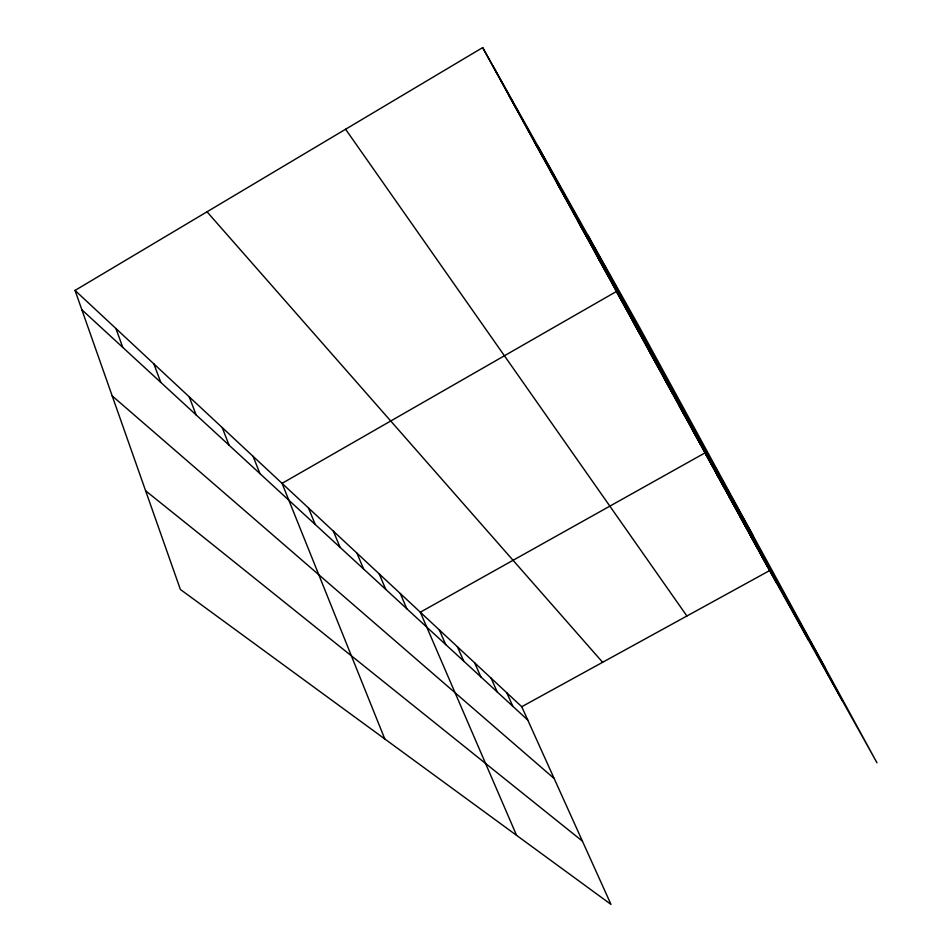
<?xml version="1.0" encoding="UTF-8"?>
<svg xmlns="http://www.w3.org/2000/svg" width="952" height="952" viewBox="0 0 952 952"><rect width="100%" height="100%" fill="white"/><g stroke="black" fill="none" stroke-linecap="round" stroke-linejoin="round"><path stroke-width="1.43" d="M75.041 290.42L521.744 706.717L610.982 904.4L180.38 589.466L75.041 290.42L482.664 47.6L639.613 327.476L876.959 762.754L769.609 570.581L482.664 47.6M521.744 706.717L769.609 570.581M145.62 490.792L582.422 841.14M112.193 395.901L554.147 778.498M81.848 309.745L527.753 720.045M207.024 211.796L602.628 662.294M345.6 129.258L686.892 616.003M509.201 95.962L519.114 113.645M533.786 140.777L543.509 158.127M556.646 182.439L566.178 199.456M577.947 221.257L587.289 237.952M597.844 257.516L607.007 273.89M753.091 535.595L616.468 291.467L282.066 483.354L384.798 738.978M633.449 322.407L642.255 338.162M649.431 351.55L658.082 367.008M664.508 379.039L673.004 394.211M678.764 405.005L687.094 419.903M692.247 429.59L700.434 444.215M825.479 668.352L705.027 452.878L420.32 612.196L516.591 835.368M717.165 474.988L725.055 489.102M728.697 496.004L736.443 509.867M739.668 516.008L747.272 529.621M750.116 535.06L757.602 548.435M760.089 553.231L767.443 566.38M587.717 234.93L842.579 701.207M537.904 146.108L808.557 640.315M492.767 65.628L776.832 583.516M506.75 692.758L512.842 706.313M491.077 678.145L497.23 691.949M474.643 662.83L480.867 676.896M457.412 646.777L463.707 661.116M439.324 629.915L445.691 644.528M400.304 593.548L406.79 608.745M379.205 573.889L385.762 589.383M356.94 553.136L363.557 568.951M333.402 531.204L340.078 547.352M308.496 507.987L315.219 524.469M253.113 456.377L259.92 473.596M222.232 427.591L229.075 445.215M189.234 396.841L196.088 414.858M153.879 363.89L160.745 382.335M115.918 328.511L122.76 347.385"/></g></svg>
